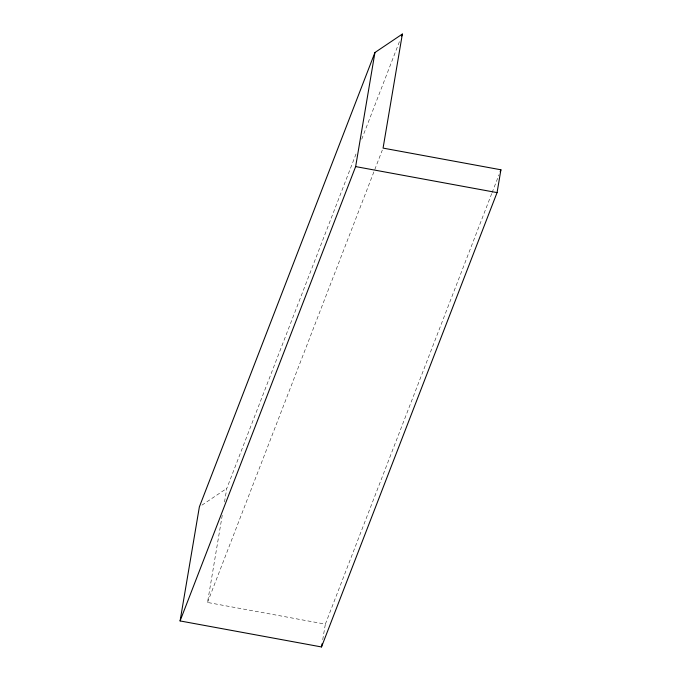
<?xml version="1.0" encoding="UTF-8"?>
<svg xmlns="http://www.w3.org/2000/svg" width="681" height="681" viewBox="0 0 681 681"><rect width="100%" height="100%" fill="white"/><g stroke="black" fill="none" stroke-linecap="round" stroke-linejoin="round"><path stroke-width="0.51" stroke-dasharray="3.4 2.55" d="M491.716 193.6L325.356 624.136L207.509 602.455L222.372 514.555M224.5 501.999L226.799 488.396L356.75 152.101M322.726 639.689L325.356 624.136M361.73 139.205L400.062 40M207.509 602.455L382.305 150.092M492.108 192.612L499.003 174.753M201.942 505.14L226.799 488.396"/><path stroke-width="1.02" d="M180.082 620.936L199.371 506.868L374.933 52.522L402.36 34.05L383.071 148.109L500.918 169.79L497.062 192.604L321.5 646.95L180.082 620.936L355.644 166.59L374.933 52.522M321.5 646.95L322.028 643.843M401.594 36.033L402.36 34.05M500.152 171.774L500.918 169.79M355.644 166.59L497.062 192.604"/></g></svg>
